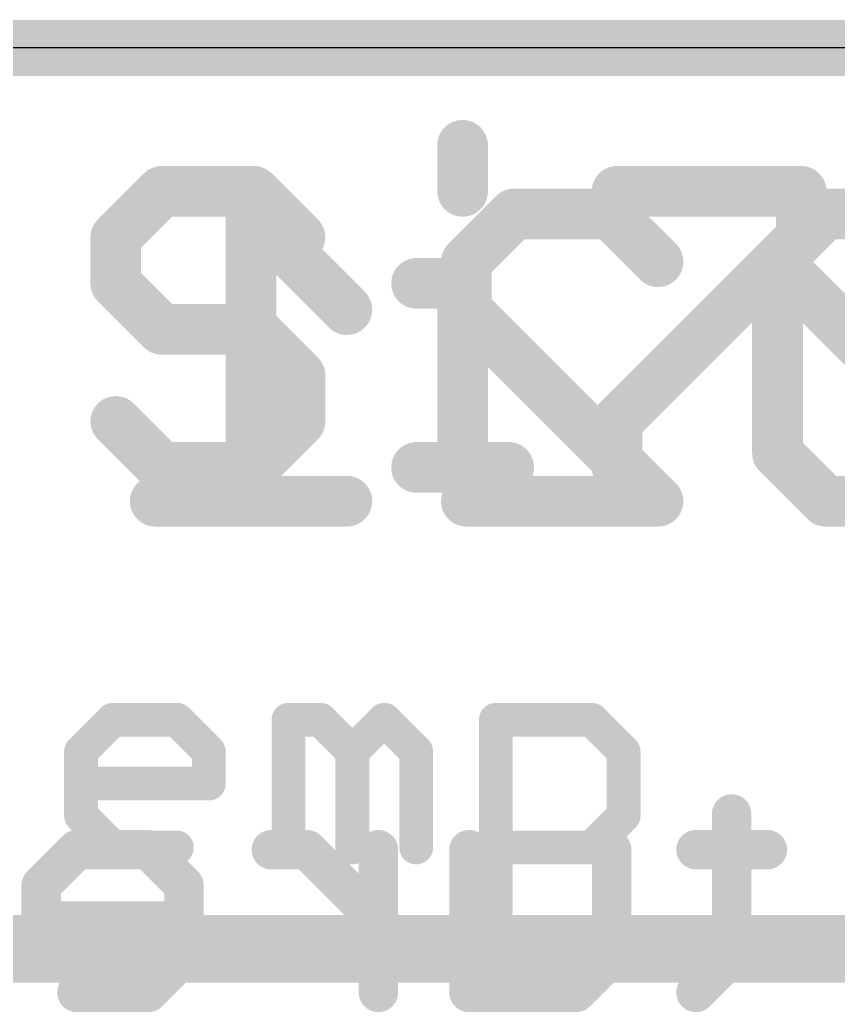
# Model space of a CAD drawing. Extents: x -0.1 to 25.5, y -0.1 to 17.9.
# Drawn here: x 8.538 to 12.229, y 13.43 to 17.907 of the extents above; entities that cross this region are included whole.
import ezdxf

# ---------------------------------------------------------------- set-up
doc = ezdxf.new("R2010")
doc.units = 0
for name, color, linetype in [('1', 12, 'CONTINUOUS'), ('16', 5, 'CONTINUOUS'), ('20', 53, 'CONTINUOUS'), ('21', 40, 'CONTINUOUS'), ('22', 6, 'CONTINUOUS')]:
    doc.layers.add(name, color=color, linetype=linetype)

msp = doc.modelspace()

# ---------------------------------------------------------------- linework, layer by layer
at = {"layer": '1'}
for points, const_width in [([(0, 17.78), (25.4, 17.78)], 0.254), ([(15.113, 13.716), (8.128, 13.716)], 0.3048)]:
    msp.add_lwpolyline(points, dxfattribs=dict(at, const_width=const_width))
at = {"layer": '16', "const_width": 0.254}
msp.add_lwpolyline([(0, 17.78), (25.4, 17.78)], dxfattribs=at)
at = {"layer": '20'}
msp.add_line((22.86, 17.78), (2.54, 17.78), dxfattribs=at)
at = {"layer": '21'}
for points, const_width in [([(10.535, 17.341), (10.535, 17.1334)], 0.2286), ([(9.1785, 17.1334), (8.9709, 16.9258)], 0.2286), ([(9.5937, 17.1334), (9.1785, 17.1334)], 0.2286), ([(9.8013, 16.9258), (9.5937, 17.1334)], 0.2286), ([(11.2317, 17.1334), (12.0622, 17.1334)], 0.2286), ([(12.0622, 17.1334), (12.0622, 16.9258)], 0.2286), ([(8.9709, 16.9258), (8.9709, 16.7181)], 0.2286), ([(12.0622, 16.9258), (11.2317, 16.0953)], 0.2286), ([(8.9709, 16.7181), (9.1785, 16.5105)], 0.2286), ([(10.3274, 16.7181), (10.535, 16.7181)], 0.2286), ([(10.535, 16.7181), (10.535, 15.8877)], 0.2286), ([(9.1785, 16.5105), (9.5937, 16.5105)], 0.2286), ([(9.5937, 16.5105), (9.8013, 16.3029)], 0.2286), ([(9.8013, 16.3029), (9.8013, 16.0953)], 0.2286), ([(9.1785, 15.8877), (8.9709, 16.0953)], 0.2286), ([(9.8013, 16.0953), (9.5937, 15.8877)], 0.2286), ([(11.2317, 16.0953), (11.2317, 15.8877)], 0.2286), ([(9.5937, 15.8877), (9.1785, 15.8877)], 0.2286), ([(10.3274, 15.8877), (10.7426, 15.8877)], 0.2286), ([(8.8141, 14.6054), (8.9581, 14.7494)], 0.1524), ([(8.9581, 14.7494), (9.2463, 14.7494)], 0.1524), ([(9.2463, 14.7494), (9.3903, 14.6054)], 0.1524), ([(9.7496, 14.1732), (9.7496, 14.7494)], 0.1524), ([(9.7496, 14.7494), (9.8937, 14.7494)], 0.1524), ([(9.8937, 14.7494), (10.0377, 14.6054)], 0.1524), ([(10.0377, 14.6054), (10.1818, 14.7494)], 0.1524), ([(10.1818, 14.7494), (10.3258, 14.6054)], 0.1524), ([(10.6851, 13.8851), (10.6851, 14.7494)], 0.1524), ([(10.6851, 14.7494), (11.1173, 14.7494)], 0.1524), ([(11.1173, 14.7494), (11.2613, 14.6054)], 0.1524), ([(8.8141, 14.3173), (8.8141, 14.6054)], 0.1524), ([(9.3903, 14.6054), (9.3903, 14.4613)], 0.1524), ([(10.0377, 14.6054), (10.0377, 14.1732)], 0.1524), ([(10.3258, 14.6054), (10.3258, 14.1732)], 0.1524), ([(11.2613, 14.6054), (11.2613, 14.3173)], 0.1524), ([(9.3903, 14.4613), (8.8141, 14.4613)], 0.1524), ([(8.9581, 14.1732), (8.8141, 14.3173)], 0.1524), ([(11.2613, 14.3173), (11.1173, 14.1732)], 0.1524), ([(9.2463, 14.1732), (8.9581, 14.1732)], 0.1524), ([(11.1173, 14.1732), (10.6851, 14.1732)], 0.1524)]:
    msp.add_lwpolyline(points, dxfattribs=dict(at, const_width=const_width))
for points, const_width in [([(10.5921, 17.341, 1), (10.4778, 17.341)], 0.1143), ([(9.1785, 17.1905, 1), (9.1785, 17.0762)], 0.1143), ([(9.2189, 17.093, 1), (9.1381, 17.1738)], 0.1143), ([(9.6341, 17.1738, 1), (9.5533, 17.093)], 0.1143), ([(9.5937, 17.0762, 1), (9.5937, 17.1905)], 0.1143), ([(11.2317, 17.1905, 1), (11.2317, 17.0762)], 0.1143), ([(12.1193, 17.1334, 1), (12.005, 17.1334)], 0.1143), ([(12.0622, 17.0762, 1), (12.0622, 17.1905)], 0.1143), ([(10.4778, 17.1334, 1), (10.5921, 17.1334)], 0.1143), ([(9.028, 16.9258, 1), (8.9137, 16.9258)], 0.1143), ([(8.9305, 16.9662, 1), (9.0113, 16.8853)], 0.1143), ([(9.7609, 16.8853, 1), (9.8417, 16.9662)], 0.1143), ([(12.1026, 16.8853, 1), (12.0217, 16.9662)], 0.1143), ([(12.005, 16.9258, 1), (12.1193, 16.9258)], 0.1143), ([(9.0113, 16.7586, 1), (8.9305, 16.6777)], 0.1143), ([(10.3274, 16.7753, 1), (10.3274, 16.661)], 0.1143), ([(10.5921, 16.7181, 1), (10.4778, 16.7181)], 0.1143), ([(10.535, 16.661, 1), (10.535, 16.7753)], 0.1143), ([(8.9137, 16.7181, 1), (9.028, 16.7181)], 0.1143), ([(9.1785, 16.5677, 1), (9.1785, 16.4534)], 0.1143), ([(9.6341, 16.5509, 1), (9.5533, 16.4701)], 0.1143), ([(9.5937, 16.4534, 1), (9.5937, 16.5677)], 0.1143), ([(9.1381, 16.4701, 1), (9.2189, 16.5509)], 0.1143), ([(9.8585, 16.3029, 1), (9.7442, 16.3029)], 0.1143), ([(9.7609, 16.2625, 1), (9.8417, 16.3433)], 0.1143), ([(9.0113, 16.1357, 1), (8.9305, 16.0549)], 0.1143), ([(9.8417, 16.0549, 1), (9.7609, 16.1357)], 0.1143), ([(11.2889, 16.0953, 1), (11.1746, 16.0953)], 0.1143), ([(11.1913, 16.1357, 1), (11.2721, 16.0549)], 0.1143), ([(9.7442, 16.0953, 1), (9.8585, 16.0953)], 0.1143), ([(9.1785, 15.9449, 1), (9.1785, 15.8306)], 0.1143), ([(9.1381, 15.8473, 1), (9.2189, 15.9281)], 0.1143), ([(9.5533, 15.9281, 1), (9.6341, 15.8473)], 0.1143), ([(9.5937, 15.8306, 1), (9.5937, 15.9449)], 0.1143), ([(10.3274, 15.9449, 1), (10.3274, 15.8306)], 0.1143), ([(10.7426, 15.8306, 1), (10.7426, 15.9449)], 0.1143), ([(10.4778, 15.8877, 1), (10.5921, 15.8877)], 0.1143), ([(11.1746, 15.8877, 1), (11.2889, 15.8877)], 0.1143), ([(8.9581, 14.7875, 1), (8.9581, 14.7113)], 0.0762), ([(8.9851, 14.7225, 1), (8.9312, 14.7764)], 0.0762), ([(9.2732, 14.7764, 1), (9.2193, 14.7225)], 0.0762), ([(9.2463, 14.7113, 1), (9.2463, 14.7875)], 0.0762), ([(9.7877, 14.7494, 1), (9.7115, 14.7494)], 0.0762), ([(9.7496, 14.7875, 1), (9.7496, 14.7113)], 0.0762), ([(9.9206, 14.7764, 1), (9.8667, 14.7225)], 0.0762), ([(9.8937, 14.7113, 1), (9.8937, 14.7875)], 0.0762), ([(10.2087, 14.7764, 1), (10.1548, 14.7225)], 0.0762), ([(10.2087, 14.7225, 1), (10.1548, 14.7764)], 0.0762), ([(10.7232, 14.7494, 1), (10.647, 14.7494)], 0.0762), ([(10.6851, 14.7875, 1), (10.6851, 14.7113)], 0.0762), ([(11.1442, 14.7764, 1), (11.0903, 14.7225)], 0.0762), ([(11.1173, 14.7113, 1), (11.1173, 14.7875)], 0.0762), ([(8.7871, 14.6323, 1), (8.841, 14.5784)], 0.0762), ([(8.8522, 14.6054, 1), (8.776, 14.6054)], 0.0762), ([(9.4284, 14.6054, 1), (9.3522, 14.6054)], 0.0762), ([(9.3634, 14.5784, 1), (9.4173, 14.6323)], 0.0762), ([(10.0758, 14.6054, 1), (9.9996, 14.6054)], 0.0762), ([(10.0108, 14.6323, 1), (10.0647, 14.5784)], 0.0762), ([(10.0108, 14.5784, 1), (10.0647, 14.6323)], 0.0762), ([(10.3639, 14.6054, 1), (10.2877, 14.6054)], 0.0762), ([(10.2989, 14.5784, 1), (10.3528, 14.6323)], 0.0762), ([(11.2994, 14.6054, 1), (11.2232, 14.6054)], 0.0762), ([(11.2344, 14.5784, 1), (11.2883, 14.6323)], 0.0762), ([(8.8141, 14.4994, 1), (8.8141, 14.4232)], 0.0762), ([(9.3903, 14.4232, 1), (9.3903, 14.4994)], 0.0762), ([(9.3522, 14.4613, 1), (9.4284, 14.4613)], 0.0762), ([(8.841, 14.3442, 1), (8.7871, 14.2903)], 0.0762), ([(11.2883, 14.2903, 1), (11.2344, 14.3442)], 0.0762), ([(8.776, 14.3173, 1), (8.8522, 14.3173)], 0.0762), ([(11.2232, 14.3173, 1), (11.2994, 14.3173)], 0.0762), ([(8.9581, 14.2113, 1), (8.9581, 14.1351)], 0.0762), ([(8.9312, 14.1463, 1), (8.9851, 14.2001)], 0.0762), ([(9.2463, 14.1351, 1), (9.2463, 14.2113)], 0.0762), ([(10.6851, 14.2113, 1), (10.6851, 14.1351)], 0.0762), ([(11.0903, 14.2001, 1), (11.1442, 14.1463)], 0.0762), ([(11.1173, 14.1351, 1), (11.1173, 14.2113)], 0.0762), ([(9.7115, 14.1732, 1), (9.7877, 14.1732)], 0.0762), ([(9.9996, 14.1732, 1), (10.0758, 14.1732)], 0.0762), ([(10.2877, 14.1732, 1), (10.3639, 14.1732)], 0.0762), ([(10.647, 13.8851, 1), (10.7232, 13.8851)], 0.0762)]:
    msp.add_lwpolyline(points, format="xyb", dxfattribs=dict(at, const_width=const_width))
at = {"layer": '22'}
for points, const_width in [([(10.7681, 17.089, 1), (10.7681, 16.9747)], 0.1143), ([(11.2002, 16.9747, 1), (11.2002, 17.089)], 0.1143), ([(12.1713, 17.089, 1), (12.1713, 16.9747)], 0.1143), ([(9.6213, 17.0722, 1), (9.5404, 16.9914)], 0.1143), ([(9.638, 17.0318, 1), (9.5237, 17.0318)], 0.1143), ([(10.8085, 16.9914, 1), (10.7276, 17.0722)], 0.1143), ([(11.2406, 17.0722, 1), (11.1598, 16.9914)], 0.1143), ([(12.2117, 16.9914, 1), (12.1309, 17.0722)], 0.1143), ([(10.6091, 16.8157, 1), (10.4948, 16.8157)], 0.1143), ([(12.0124, 16.8157, 1), (11.8981, 16.8157)], 0.1143), ([(11.9957, 16.8561, 1), (11.9148, 16.7753)], 0.1143), ([(10.5116, 16.8561, 1), (10.5924, 16.7753)], 0.1143), ([(11.3759, 16.7753, 1), (11.4567, 16.8561)], 0.1143), ([(11.9148, 16.8561, 1), (11.9957, 16.7753)], 0.1143), ([(10.5924, 16.64, 1), (10.5116, 16.5592)], 0.1143), ([(9.9726, 16.5592, 1), (10.0534, 16.64)], 0.1143), ([(10.4948, 16.5996, 1), (10.6091, 16.5996)], 0.1143), ([(11.9957, 15.9918, 1), (11.9148, 15.911)], 0.1143), ([(11.8981, 15.9514, 1), (12.0124, 15.9514)], 0.1143), ([(9.1487, 15.7925, 1), (9.1487, 15.6782)], 0.1143), ([(10.013, 15.6782, 1), (10.013, 15.7925)], 0.1143), ([(10.552, 15.7925, 1), (10.552, 15.6782)], 0.1143), ([(11.4163, 15.6782, 1), (11.4163, 15.7925)], 0.1143), ([(12.1713, 15.7925, 1), (12.1713, 15.6782)], 0.1143), ([(11.3759, 15.6949, 1), (11.4567, 15.7757)], 0.1143), ([(12.1309, 15.6949, 1), (12.2117, 15.7757)], 0.1143), ([(9.5237, 15.7353, 1), (9.638, 15.7353)], 0.1143), ([(11.7929, 14.3242, 1), (11.704, 14.3242)], 0.0889), ([(8.7953, 14.2076, 1), (8.7953, 14.1187)], 0.0889), ([(8.8267, 14.1317, 1), (8.7639, 14.1946)], 0.0889), ([(9.1487, 14.1946, 1), (9.0859, 14.1317)], 0.0889), ([(9.1173, 14.1187, 1), (9.1173, 14.2076)], 0.0889), ([(9.6724, 14.2076, 1), (9.6724, 14.1187)], 0.0889), ([(9.8648, 14.1946, 1), (9.8019, 14.1317)], 0.0889), ([(9.8334, 14.1187, 1), (9.8334, 14.2076)], 0.0889), ([(10.1998, 14.1632, 1), (10.1109, 14.1632)], 0.0889), ([(10.6083, 14.1632, 1), (10.5194, 14.1632)], 0.0889), ([(11.2523, 14.1632, 1), (11.1634, 14.1632)], 0.0889), ([(11.5875, 14.2076, 1), (11.5875, 14.1187)], 0.0889), ([(11.9095, 14.1187, 1), (11.9095, 14.2076)], 0.0889), ([(8.6029, 14.0336, 1), (8.6657, 13.9707)], 0.0889), ([(8.6788, 14.0022, 1), (8.5899, 14.0022)], 0.0889), ([(9.3228, 14.0022, 1), (9.2339, 14.0022)], 0.0889), ([(9.2469, 13.9707, 1), (9.3097, 14.0336)], 0.0889), ([(8.6343, 13.8856, 1), (8.6343, 13.7967)], 0.0889), ([(9.2783, 13.7967, 1), (9.2783, 13.8856)], 0.0889), ([(8.5899, 13.8412, 1), (8.6788, 13.8412)], 0.0889), ([(10.1239, 13.8097, 1), (10.1868, 13.8726)], 0.0889), ([(9.3097, 13.6487, 1), (9.2469, 13.7116)], 0.0889), ([(11.2393, 13.6487, 1), (11.1764, 13.7116)], 0.0889), ([(11.7799, 13.6487, 1), (11.717, 13.7116)], 0.0889), ([(9.2339, 13.6802, 1), (9.3228, 13.6802)], 0.0889), ([(11.1634, 13.6802, 1), (11.2523, 13.6802)], 0.0889), ([(11.704, 13.6802, 1), (11.7929, 13.6802)], 0.0889), ([(8.7953, 13.5636, 1), (8.7953, 13.4747)], 0.0889), ([(9.0859, 13.5506, 1), (9.1487, 13.4877)], 0.0889), ([(9.1173, 13.4747, 1), (9.1173, 13.5636)], 0.0889), ([(10.5638, 13.5636, 1), (10.5638, 13.4747)], 0.0889), ([(11.0154, 13.5506, 1), (11.0783, 13.4877)], 0.0889), ([(11.0468, 13.4747, 1), (11.0468, 13.5636)], 0.0889), ([(11.556, 13.5506, 1), (11.6189, 13.4877)], 0.0889), ([(10.1109, 13.5191, 1), (10.1998, 13.5191)], 0.0889), ([(10.5194, 13.5191, 1), (10.6083, 13.5191)], 0.0889)]:
    msp.add_lwpolyline(points, format="xyb", dxfattribs=dict(at, const_width=const_width))
for points, const_width in [([(10.013, 16.5996), (9.5809, 17.0318)], 0.2286), ([(9.5809, 17.0318), (9.5809, 15.7353)], 0.2286), ([(10.552, 16.8157), (10.7681, 17.0318)], 0.2286), ([(10.7681, 17.0318), (11.2002, 17.0318)], 0.2286), ([(11.2002, 17.0318), (11.4163, 16.8157)], 0.2286), ([(12.1713, 17.0318), (11.9552, 16.8157)], 0.2286), ([(12.6035, 17.0318), (12.1713, 17.0318)], 0.2286), ([(10.552, 16.5996), (10.552, 16.8157)], 0.2286), ([(11.9552, 16.8157), (11.9552, 15.9514)], 0.2286), ([(12.8196, 15.9514), (11.9552, 16.8157)], 0.2286), ([(11.4163, 15.7353), (10.552, 16.5996)], 0.2286), ([(11.9552, 15.9514), (12.1713, 15.7353)], 0.2286), ([(10.013, 15.7353), (9.1487, 15.7353)], 0.2286), ([(10.552, 15.7353), (11.4163, 15.7353)], 0.2286), ([(12.1713, 15.7353), (12.6035, 15.7353)], 0.2286), ([(11.7485, 14.3242), (11.7485, 13.6802)], 0.1778), ([(8.7953, 14.1632), (8.6343, 14.0022)], 0.1778), ([(9.1173, 14.1632), (8.7953, 14.1632)], 0.1778), ([(9.2783, 14.0022), (9.1173, 14.1632)], 0.1778), ([(9.8334, 14.1632), (9.6724, 14.1632)], 0.1778), ([(10.1554, 13.8412), (9.8334, 14.1632)], 0.1778), ([(10.1554, 13.5191), (10.1554, 14.1632)], 0.1778), ([(10.5638, 13.5191), (10.5638, 14.1632)], 0.1778), ([(11.2078, 14.1632), (11.2078, 13.6802)], 0.1778), ([(11.9095, 14.1632), (11.5875, 14.1632)], 0.1778), ([(8.6343, 14.0022), (8.6343, 13.8412)], 0.1778), ([(9.2783, 13.6802), (9.2783, 14.0022)], 0.1778), ([(8.6343, 13.8412), (9.2783, 13.8412)], 0.1778), ([(9.1173, 13.5191), (9.2783, 13.6802)], 0.1778), ([(11.2078, 13.6802), (11.0468, 13.5191)], 0.1778), ([(11.7485, 13.6802), (11.5875, 13.5191)], 0.1778), ([(8.7953, 13.5191), (9.1173, 13.5191)], 0.1778), ([(11.0468, 13.5191), (10.5638, 13.5191)], 0.1778)]:
    msp.add_lwpolyline(points, dxfattribs=dict(at, const_width=const_width))

doc.saveas('drawing.dxf')
